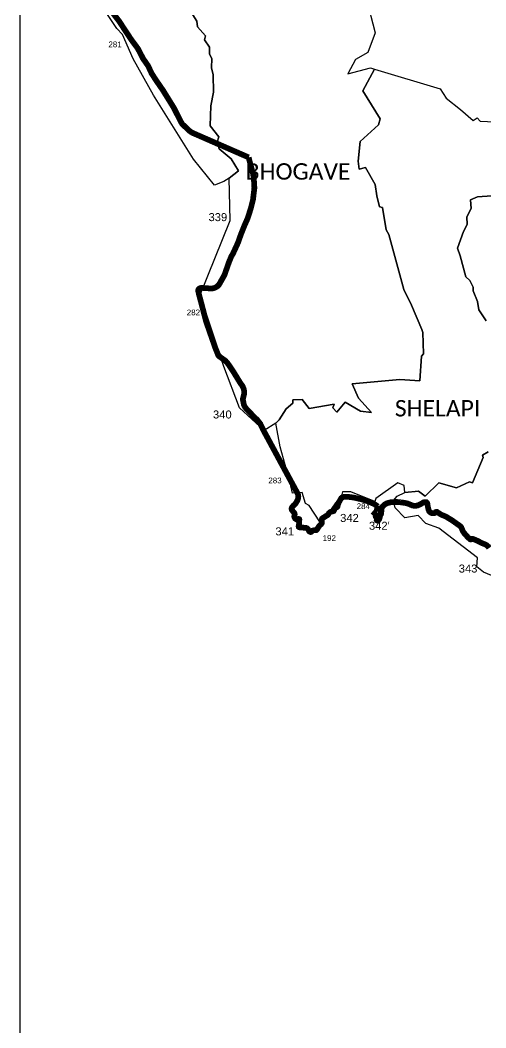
# Model space of a CAD drawing. Header units: metres. Extents: x 0 to 561379, y 0 to 4092696.
# Drawn here: x 338160 to 342232, y 1758217 to 1767031 of the extents above; entities that cross this region are included whole.
import ezdxf

# ---------------------------------------------------------------- set-up
doc = ezdxf.new("R2010")
doc.units = ezdxf.units.M
for name, color, linetype in [('ARTIFICIALLY PROTECTED', 10, 'Continuous'), ('COASTLINE', 5, 'Continuous'), ('NATURALLY PROTECTED', 3, 'Continuous'), ('UNPROTECTED', 130, 'Continuous'), ('UNPROTECTED DUE TO CREEK', 150, 'Continuous'), ('VILLAGE BOUNDRY', 32, 'Continuous'), ('VILLAGE NAME', 1, 'Continuous')]:
    doc.layers.add(name, color=color, linetype=linetype)
doc.styles.get("Standard").update_dxf_attribs({"font": 'arial.ttf'})
picture_1 = doc.add_image_def('image3.ecw', size_in_pixel=(712691, 1066842))

msp = doc.modelspace()

# ---------------------------------------------------------------- linework, layer by layer
at = {"layer": 'ARTIFICIALLY PROTECTED', "const_width": 50, "flags": 128}
for points in [[(338619.8933107484, 1767574.324273769), (338684.7243350368, 1767473.722120512), (338767.2012556954, 1767354.846834884), (338866.2670451769, 1767230.30413904), (339025.3983033972, 1767022.499967221), (339127.7930599322, 1766866.566370939), (339189.0835719641, 1766783.367495224), (339235.1843762947, 1766694.672838339), (339279.3025174952, 1766631.161222763), (339309.3772266982, 1766566.209279536), (339348.9309933956, 1766504.826594473), (339407.7372171252, 1766419.744494266), (339446.707481814, 1766356.851056259), (339504.1254650471, 1766264.185163487), (339562.5455856877, 1766148.05310531), (339577.5715397172, 1766122.898234118), (339608.2007312907, 1766093.760943044), (339637.7982633872, 1766065.605060911), (339652.8236069106, 1766053.77972191), (339669.1295342622, 1766044.407941301), (339674.0898195418, 1766042.575579521), (339682.9771555699, 1766038.694012285)], [(339832.3385698401, 1764684.973649962), (339820.8980957365, 1764684.69481797), (339799.3955803379, 1764686.089238764), (339777.8930649394, 1764687.483659558), (339748.0692692121, 1764689.417708675), (339740.0214008346, 1764688.989195814), (339735.4839731384, 1764688.064276971), (339731.4315879642, 1764686.611429267), (339725.6079684519, 1764682.945140699), (339722.1722505867, 1764679.68679716), (339719.6610154774, 1764676.031985307), (339718.1613220383, 1764672.976570944), (339717.5881841863, 1764669.806389438), (339717.0150463343, 1764666.636207931), (339717.852470176, 1764657.903993313), (339724.0481629052, 1764631.6932644), (339735.3316200384, 1764589.375488557), (339765.9359376365, 1764472.801805827), (339787.3427347485, 1764391.262030702), (339803.3598701823, 1764345.598598928), (339864.9395421792, 1764169.352261574), (339892.5921480187, 1764100.051686943), (339895.0712890273, 1764097.573572518)], [(340484.7032427373, 1763079.007686687), (340521.200834047, 1763011.458428357), (340561.2499035372, 1762937.336141274), (340581.2004964182, 1762900.411848355)], [(341282.8504591386, 1762778.638446092), (341283.7821968041, 1762775.939331543), (341283.3168461793, 1762772.728981537), (341281.88141051, 1762756.740353432), (341280.2459466212, 1762751.859619818), (341277.521209889, 1762742.622429768), (341274.8624109303, 1762733.608776817), (341272.5982355726, 1762728.410084045), (341269.3409652546, 1762726.75950085), (341264.178091498, 1762722.029056247), (341260.9436481757, 1762718.345844559), (341265.2686521573, 1762714.962831943), (341267.7902411948, 1762717.594192268), (341272.7693502739, 1762722.790054833), (341274.3829433144, 1762723.157400552), (341275.6484068175, 1762722.922649577), (341277.2890527846, 1762722.079632741)]]:
    msp.add_lwpolyline(points, dxfattribs=at)
at = {"layer": 'COASTLINE', "flags": 128}
msp.add_lwpolyline([(338866.2670451769, 1767230.30413904), (339025.3983033972, 1767022.499967221), (339127.7930599322, 1766866.566370939), (339189.0835719641, 1766783.367495224), (339235.1843762947, 1766694.672838339), (339279.3025174952, 1766631.161222763), (339309.3772266982, 1766566.209279536), (339348.9309933956, 1766504.826594473), (339407.7372171252, 1766419.744494266), (339446.707481814, 1766356.851056259), (339504.1254650471, 1766264.185163487), (339562.5455856877, 1766148.05310531), (339577.5715397172, 1766122.898234118), (339608.2007312907, 1766093.760943044), (339637.7982633872, 1766065.605060911), (339652.8236069106, 1766053.77972191), (339669.1295342622, 1766044.407941301), (339674.0898195418, 1766042.575579521), (340158.2451698747, 1765831.119465027), (340178.4718576136, 1765751.258748182), (340197.6351829001, 1765684.355241846), (340206.1679929101, 1765612.095239918), (340208.2988634772, 1765562.374983316), (340203.3333961195, 1765520.893964284), (340196.0792115563, 1765460.293230003), (340177.0623323356, 1765384.891769156), (340149.015888551, 1765296.857023346), (340125.250877798, 1765244.030228836), (340089.9215412719, 1765156.141028631), (340064.8838121064, 1765084.94314445), (340021.9399298324, 1764990.858605168), (340005.8008653996, 1764963.204418591), (339986.0695843393, 1764914.876496108), (339946.0079739754, 1764801.079656582), (339921.3205532981, 1764757.400325082), (339898.4729125577, 1764716.97610714), (339880.4163370146, 1764699.739225484), (339862.2552256572, 1764690.379443258), (339843.7790439438, 1764685.252481954), (339820.8980957365, 1764684.69481797), (339777.8930649394, 1764687.483659558), (339748.0692692121, 1764689.417708675), (339740.0214008346, 1764688.989195814), (339735.4839731384, 1764688.064276971), (339731.4315879642, 1764686.611429267), (339725.6079684519, 1764682.945140699), (339722.1722505867, 1764679.68679716), (339719.6610154774, 1764676.031985307), (339718.1613220383, 1764672.976570944), (339717.0150463343, 1764666.636207931), (339717.852470176, 1764657.903993313), (339724.0481629052, 1764631.6932644), (339735.3316200384, 1764589.375488557), (339765.9359376365, 1764472.801805827), (339787.3427347485, 1764391.262030702), (339803.3598701823, 1764345.598598928), (339864.9395421792, 1764169.352261574), (339892.5921480187, 1764100.051686943), (339904.8011243233, 1764087.847766232), (339955.9627462511, 1764051.237569107), (339973.4035487347, 1764032.060501087), (339997.8215013444, 1763996.031443042), (340023.5756172228, 1763958.030855905), (340063.0379558417, 1763893.601245749), (340086.796278544, 1763854.811363465), (340103.1544962346, 1763832.778311345), (340112.4521809909, 1763813.097832901), (340116.4631095393, 1763799.795277625), (340119.7526927983, 1763780.239478032), (340117.5648193706, 1763758.008038987), (340112.6418450542, 1763736.322787212), (340110.0736070843, 1763727.210797682), (340108.0414151823, 1763720.000674808), (340108.0163220278, 1763711.756358465), (340111.5548259169, 1763693.126417626), (340115.4546771161, 1763672.293154484), (340117.3647911508, 1763665.393562481), (340120.2429173986, 1763658.381290009), (340124.4258909441, 1763651.188520121), (340129.0153187338, 1763643.296837888), (340136.6210460783, 1763634.086217189), (340149.7652170627, 1763620.534737746), (340154.8588820677, 1763615.283231456), (340165.6194889888, 1763604.189177395), (340180.5654172177, 1763588.08641458), (340196.3386269274, 1763568.868656392), (340231.8555546854, 1763536.68742767), (340259.8698695851, 1763501.091354758), (340284.0857211437, 1763450.307937071), (340333.9932801404, 1763357.939688255), (340390.1237131258, 1763254.054226725), (340441.6106152079, 1763158.762950656), (340521.200834047, 1763011.458428357), (340561.2499035372, 1762937.336141274), (340583.8620064538, 1762895.485960852), (340588.0394831818, 1762886.388622158), (340591.7881985718, 1762875.149267122), (340592.6080033476, 1762863.324077985), (340591.6710836039, 1762851.030951904), (340587.1035998538, 1762836.475348088), (340578.553170778, 1762819.616054699), (340566.2415893243, 1762800.365953043), (340551.8343754352, 1762787.603846679), (340540.0036908411, 1762774.373803371), (340534.4992873475, 1762764.890385632), (340533.795561124, 1762756.460738937), (340536.5006059592, 1762746.327843499), (340546.4564146504, 1762733.332029497), (340557.115949565, 1762722.20952828), (340559.9267087958, 1762715.770048189), (340561.0978584752, 1762708.042567746), (340559.4582489239, 1762700.783545916), (340556.9865617615, 1762689.840677807), (340559.2219461568, 1762681.87357234), (340564.3750047467, 1762672.623862238), (340571.988514079, 1762666.535986941), (340577.0254941163, 1762664.662674157), (340582.9993938975, 1762664.545820338), (340588.3877188388, 1762666.418611453), (340593.5540811819, 1762668.214256222), (340598.4606424979, 1762667.940841112), (340601.2724381445, 1762665.833299021), (340602.09224292, 1762662.086673453), (340600.6868633048, 1762655.764568849), (340598.2857575376, 1762644.963187031), (340599.0565814941, 1762631.236743596), (340598.1196617507, 1762617.8893248), (340595.1917875518, 1762603.792267889), (340596.5971671673, 1762598.406558844), (340602.5710669483, 1762595.011538069), (340618.8521203244, 1762593.723537717), (340634.4694250859, 1762592.488046772), (340648.1991608178, 1762591.401882133), (340658.421471117, 1762590.59319126), (340669.6157586444, 1762586.21724486), (340679.2212588475, 1762576.73382712), (340684.7256623411, 1762566.66457528), (340688.5631622353, 1762559.644604284), (340693.6284727365, 1762556.010532676), (340700.4221772933, 1762554.137219892), (340706.6303070101, 1762556.244761982), (340713.1897816311, 1762564.089096245), (340717.3406262914, 1762566.300450433), (340727.4145863663, 1762569.110158775), (340739.7137308323, 1762569.578617388), (340747.4910519545, 1762569.874845559), (340751.5433790108, 1762571.686159479), (340757.9857386636, 1762578.945181309), (340767.4741238988, 1762595.453391572), (340775.4337960567, 1762607.449688087), (340783.3053728849, 1762614.567859332), (340790.9513128711, 1762621.481989923), (340795.6729207835, 1762626.790038452), (340798.1406264356, 1762632.429278551), (340798.6111591386, 1762643.002984154), (340796.6119133583, 1762656.588283939), (340797.0824460615, 1762663.284946765), (340800.6083320877, 1762671.979079558), (340808.3659031947, 1762677.618319658), (340827.4069314349, 1762689.366823476), (340850.3472615206, 1762703.521235318), (340856.0078575902, 1762710.932613088), (340861.5319529811, 1762720.566271452), (340870.8172007496, 1762728.202981518), (340880.1024485183, 1762732.314775271), (340887.6257896893, 1762733.72484613), (340895.7079561808, 1762735.239655466), (340901.73037021, 1762737.719264394), (340904.5504571816, 1762741.948955303), (340906.1496465227, 1762750.07342573), (340910.3015275988, 1762757.995488648), (340917.0952321556, 1762765.163218432), (340929.1725836733, 1762771.010604396), (340935.0221135769, 1762776.85799036), (340938.6081117105, 1762792.702637866), (340946.3449545046, 1762813.074327516), (340954.3377919632, 1762826.751441015), (340962.0860523381, 1762840.010041245), (340968.2944118188, 1762850.633607369), (340978.115239704, 1762857.874725342), (340993.7785893552, 1762862.401767486), (341020.5751158716, 1762862.590611604), (341075.5890947538, 1762856.005585908), (341160.508847089, 1762836.388751061), (341218.9336698609, 1762815.414533907), (341253.2784115236, 1762799.75873052), (341272.0582630215, 1762789.187111591), (341278.8478219155, 1762784.035631852), (341282.8504591386, 1762778.638446092), (341283.7821968041, 1762775.939331543), (341283.3168461793, 1762772.728981537), (341281.88141051, 1762756.740353432), (341280.2459466212, 1762751.859619818), (341277.521209889, 1762742.622429768), (341274.8624109303, 1762733.608776817), (341272.5982355726, 1762728.410084045), (341269.3409652546, 1762726.75950085), (341264.178091498, 1762722.029056247), (341260.9436481757, 1762718.345844559), (341265.2686521573, 1762714.962831943), (341267.7902411948, 1762717.594192268), (341272.7693502739, 1762722.790054833), (341274.3829433144, 1762723.157400552), (341275.6484068175, 1762722.922649577), (341277.2890527846, 1762722.079632741), (341278.0860564159, 1762720.440027594), (341278.2270089439, 1762716.69183702), (341277.1491366724, 1762713.459055253), (341271.4291587246, 1762704.343414041), (341269.2267754776, 1762698.955096652), (341268.7572791902, 1762693.473922209), (341269.8351514616, 1762688.086126488), (341275.977986993, 1762679.209409602), (341278.8802438219, 1762675.015497513), (341279.5401475666, 1762672.181487066), (341278.6985780624, 1762665.033059029), (341277.9199786539, 1762658.419509212), (341279.1670379342, 1762655.475564315), (341282.4949685721, 1762653.648158388), (341285.9172130338, 1762653.22664997), (341289.1041911439, 1762653.789008973), (341292.9948954775, 1762657.021269071), (341298.2909794263, 1762663.486832604), (341300.0135022292, 1762666.321059381), (341302.4791350501, 1762673.642159802), (341304.1819659557, 1762679.011175446), (341303.944626773, 1762685.685928181), (341304.2172040876, 1762690.181670195), (341304.906420492, 1762692.732630795), (341307.0010165118, 1762697.351486655), (341311.5374077923, 1762704.162916625), (341314.6307110298, 1762708.807537663), (341316.2593174735, 1762712.600388352), (341316.067580579, 1762715.965674002), (341314.8757025867, 1762721.304432853), (341314.828027467, 1762725.117832032), (341315.9722303396, 1762728.025614114), (341317.8802715432, 1762730.980868061), (341318.8814490567, 1762734.889732637), (341319.787276331, 1762746.836470612), (341319.7396012113, 1762756.2270313), (341320.6962128521, 1762762.399938616), (341322.3171669219, 1762766.356275056), (341324.8449846813, 1762769.835806181), (341332.4340377794, 1762780.806183656), (341345.9297943832, 1762793.764251822), (341366.4359926516, 1762805.178094247), (341393.6638128841, 1762813.208068094), (341414.4325745077, 1762815.799681728), (341438.5358907813, 1762816.84706962), (341458.2543989727, 1762816.578508622), (341481.3599744858, 1762814.510588936), (341507.5637976201, 1762811.140148408), (341523.4636789979, 1762809.153464557), (341548.6102318062, 1762803.675420128), (341570.448545874, 1762794.413711643), (341591.8304349081, 1762785.345574676), (341615.5699374193, 1762782.732503104), (341636.0215273534, 1762786.626239284), (341662.3153922813, 1762797.982969807), (341685.0388053106, 1762812.583958812), (341698.3474186151, 1762815.828738962), (341711.6570683356, 1762814.855304917), (341718.548195963, 1762808.715784405), (341722.2637460522, 1762799.366957225), (341724.0577815347, 1762780.540972331), (341728.7983466975, 1762760.306481584), (341731.5763727379, 1762748.448835866), (341736.10714983, 1762737.318101061), (341741.8727300665, 1762729.890058528), (341753.660921619, 1762721.437458406), (341764.1670670183, 1762718.235976769), (341780.6947873181, 1762718.619925031), (341788.2544030367, 1762722.334207132), (341793.6354730685, 1762728.60936154), (341798.248559107, 1762730.530146188), (341804.9106388767, 1762730.274006791), (341810.2917089085, 1762725.920158699), (341843.28217, 1762705.589680887), (341882.9485913254, 1762689.328219983), (341938.5771646855, 1762655.231944969), (342011.62136, 1762603.300855847), (342017.5634374499, 1762594.662541619), (342023.1942836521, 1762581.320339512), (342032.4631018999, 1762559.358019477), (342043.8427925589, 1762543.378321852), (342063.9026173788, 1762520.764499552), (342078.6677156244, 1762504.119523289), (342085.8704834021, 1762499.173148167), (342089.5455863505, 1762496.649335328), (342091.6837387583, 1762494.184950773), (342094.823675755, 1762490.565932685), (342097.4462097475, 1762489.350645685), (342101.7680629896, 1762489.247876924), (342104.8037244153, 1762490.636559361), (342106.2443421627, 1762492.84791355), (342108.4560531503, 1762494.081660344), (342112.5726960946, 1762494.184950773), (342120.1354210602, 1762493.670585302), (342135.555213035, 1762487.277533737), (342159.7515260035, 1762477.245733261), (342194.8029498294, 1762458.366646937), (342212.9796074214, 1762451.125883517), (342230.9744073048, 1762443.957564033), (342242.3505904013, 1762437.170720529)], dxfattribs=at)
at = {"layer": 'NATURALLY PROTECTED', "const_width": 50, "flags": 128}
for points in [[(340158.2451698747, 1765831.119465027), (340178.4718576136, 1765751.258748182), (340197.6351829001, 1765684.355241846), (340206.1679929101, 1765612.095239918), (340208.2988634772, 1765562.374983316), (340203.3333961195, 1765520.893964284), (340196.0792115563, 1765460.293230003), (340177.0623323356, 1765384.891769156), (340149.015888551, 1765296.857023346), (340125.250877798, 1765244.030228836), (340089.9215412719, 1765156.141028631), (340064.8838121064, 1765084.94314445), (340021.9399298324, 1764990.858605168), (340005.8008653996, 1764963.204418591), (339986.0695843393, 1764914.876496108), (339946.0079739754, 1764801.079656582), (339921.3205532981, 1764757.400325082), (339898.4729125577, 1764716.97610714), (339880.4163370146, 1764699.739225484), (339862.2552256572, 1764690.379443258), (339843.7790439438, 1764685.252481954), (339832.3385698401, 1764684.973649962)], [(339895.0712890273, 1764097.573572518), (339904.8011243233, 1764087.847766232), (339955.9627462511, 1764051.237569107), (339973.4035487347, 1764032.060501087), (339997.8215013444, 1763996.031443042), (340023.5756172228, 1763958.030855905), (340063.0379558417, 1763893.601245749), (340086.796278544, 1763854.811363465), (340103.1544962346, 1763832.778311345), (340112.4521809909, 1763813.097832901), (340116.4631095393, 1763799.795277625), (340119.7526927983, 1763780.239478032), (340117.5648193706, 1763758.008038987), (340112.6418450542, 1763736.322787212), (340110.0736070843, 1763727.210797682), (340108.0414151823, 1763720.000674808), (340108.0163220278, 1763711.756358465), (340111.5548259169, 1763693.126417626), (340115.4546771161, 1763672.293154484), (340117.3647911508, 1763665.393562481), (340120.2429173986, 1763658.381290009), (340124.4258909441, 1763651.188520121), (340129.0153187338, 1763643.296837888), (340136.6210460783, 1763634.086217189), (340149.7652170627, 1763620.534737746), (340154.8588820677, 1763615.283231456), (340165.6194889888, 1763604.189177395), (340180.5654172177, 1763588.08641458), (340196.3386269274, 1763568.868656392), (340231.8555546854, 1763536.68742767), (340259.8698695851, 1763501.091354758), (340284.0857211437, 1763450.307937071), (340333.9932801404, 1763357.939688255), (340390.1237131258, 1763254.054226725), (340441.6106152079, 1763158.762950656), (340484.7032427373, 1763079.007686687)], [(340581.2004964182, 1762900.411848355), (340583.8620064538, 1762895.485960852), (340588.0394831818, 1762886.388622158), (340591.7881985718, 1762875.149267122), (340592.6080033476, 1762863.324077985), (340591.6710836039, 1762851.030951904), (340587.1035998538, 1762836.475348088), (340578.553170778, 1762819.616054699), (340566.2415893243, 1762800.365953043), (340551.8343754352, 1762787.603846679), (340540.0036908411, 1762774.373803371), (340534.4992873475, 1762764.890385632), (340533.795561124, 1762756.460738937), (340536.5006059592, 1762746.327843499), (340546.4564146504, 1762733.332029497), (340557.115949565, 1762722.20952828), (340559.9267087958, 1762715.770048189), (340561.0978584752, 1762708.042567746), (340559.4582489239, 1762700.783545916), (340556.9865617615, 1762689.840677807), (340559.2219461568, 1762681.87357234), (340564.3750047467, 1762672.623862238), (340571.988514079, 1762666.535986941), (340577.0254941163, 1762664.662674157), (340582.9993938975, 1762664.545820338), (340588.3877188388, 1762666.418611453), (340593.5540811819, 1762668.214256222), (340598.4606424979, 1762667.940841112), (340601.2724381445, 1762665.833299021), (340602.09224292, 1762662.086673453), (340600.6868633048, 1762655.764568849), (340598.2857575376, 1762644.963187031), (340599.0565814941, 1762631.236743596), (340598.5155791608, 1762623.529589634)], [(340944.4811319882, 1762808.166742488), (340946.3449545046, 1762813.074327516), (340954.3377919632, 1762826.751441015), (340962.0860523381, 1762840.010041245), (340968.2944118188, 1762850.633607369), (340978.115239704, 1762857.874725342), (340993.7785893552, 1762862.401767486), (341020.5751158716, 1762862.590611604), (341075.5890947538, 1762856.005585908), (341160.508847089, 1762836.388751061), (341218.9336698609, 1762815.414533907), (341253.2784115236, 1762799.75873052), (341272.0582630215, 1762789.187111591), (341278.8478219155, 1762784.035631852), (341282.8504591386, 1762778.638446092)], [(341277.2890527846, 1762722.079632741), (341278.0860564159, 1762720.440027594), (341278.2270089439, 1762716.69183702), (341277.1491366724, 1762713.459055253), (341271.4291587246, 1762704.343414041), (341269.2267754776, 1762698.955096652), (341268.7572791902, 1762693.473922209), (341269.8351514616, 1762688.086126488), (341275.977986993, 1762679.209409602), (341278.8802438219, 1762675.015497513), (341279.5401475666, 1762672.181487066), (341278.6985780624, 1762665.033059029), (341277.9199786539, 1762658.419509212), (341279.1670379342, 1762655.475564315), (341282.4949685721, 1762653.648158388), (341285.9172130338, 1762653.22664997), (341289.1041911439, 1762653.789008973), (341292.9948954775, 1762657.021269071), (341298.2909794263, 1762663.486832604), (341300.0135022292, 1762666.321059381), (341302.4791350501, 1762673.642159802), (341304.1819659557, 1762679.011175446), (341303.944626773, 1762685.685928181), (341304.2172040876, 1762690.181670195), (341304.906420492, 1762692.732630795), (341307.0010165118, 1762697.351486655), (341311.5374077923, 1762704.162916625), (341314.6307110298, 1762708.807537663), (341316.2593174735, 1762712.600388352), (341316.067580579, 1762715.965674002), (341314.8757025867, 1762721.304432853), (341314.828027467, 1762725.117832032), (341315.9722303396, 1762728.025614114), (341317.8802715432, 1762730.980868061), (341318.8814490567, 1762734.889732637), (341319.787276331, 1762746.836470612), (341319.7396012113, 1762756.2270313), (341320.6962128521, 1762762.399938616), (341322.3171669219, 1762766.356275056), (341324.8449846813, 1762769.835806181), (341332.4340377794, 1762780.806183656), (341333.2900801277, 1762781.628120167)], [(341481.3599744858, 1762814.510588936), (341507.5637976201, 1762811.140148408), (341523.4636789979, 1762809.153464557), (341548.6102318062, 1762803.675420128), (341570.448545874, 1762794.413711643), (341591.8304349081, 1762785.345574676), (341615.5699374193, 1762782.732503104), (341636.0215273534, 1762786.626239284), (341662.3153922813, 1762797.982969807), (341685.0388053106, 1762812.583958812), (341698.3474186151, 1762815.828738962), (341711.6570683356, 1762814.855304917), (341718.548195963, 1762808.715784405), (341722.2637460522, 1762799.366957225), (341724.0577815347, 1762780.540972331), (341728.7983466975, 1762760.306481584), (341731.5763727379, 1762748.448835866), (341736.10714983, 1762737.318101061), (341741.8727300665, 1762729.890058528), (341753.660921619, 1762721.437458406), (341764.1670670183, 1762718.235976769), (341780.6947873181, 1762718.619925031), (341788.2544030367, 1762722.334207132), (341793.6354730685, 1762728.60936154), (341798.248559107, 1762730.530146188), (341804.9106388767, 1762730.274006791), (341810.2917089085, 1762725.920158699), (341843.28217, 1762705.589680887), (341882.9485913254, 1762689.328219983), (341938.5771646855, 1762655.231944969), (342011.62136, 1762603.300855847), (342017.5634374499, 1762594.662541619), (342023.1942836521, 1762581.320339512), (342032.4631018999, 1762559.358019477), (342043.8427925589, 1762543.378321852), (342063.9026173788, 1762520.764499552), (342078.6677156244, 1762504.119523289), (342085.8704834021, 1762499.173148167), (342089.5455863505, 1762496.649335328), (342091.6837387583, 1762494.184950773), (342094.823675755, 1762490.565932685), (342097.4462097475, 1762489.350645685), (342101.7680629896, 1762489.247876924), (342104.8037244153, 1762490.636559361), (342106.2443421627, 1762492.84791355), (342108.4560531503, 1762494.081660344), (342112.5726960946, 1762494.184950773), (342120.1354210602, 1762493.670585302), (342135.555213035, 1762487.277533737), (342159.7515260035, 1762477.245733261), (342194.8029498294, 1762458.366646937), (342212.9796074214, 1762451.125883517), (342230.9744073048, 1762443.957564033), (342242.3505904013, 1762437.170720529), (342254.4973817672, 1762425.531245497), (342261.7419271299, 1762414.867291185)]]:
    msp.add_lwpolyline(points, dxfattribs=at)
at = {"layer": 'UNPROTECTED', "const_width": 50, "flags": 128}
msp.add_lwpolyline([(340598.5155791608, 1762623.529589634), (340598.1196617507, 1762617.8893248), (340595.1917875518, 1762603.792267889), (340596.5971671673, 1762598.406558844), (340602.5710669483, 1762595.011538069), (340618.8521203244, 1762593.723537717), (340634.4694250859, 1762592.488046772), (340648.1991608178, 1762591.401882133), (340658.421471117, 1762590.59319126), (340669.6157586444, 1762586.21724486), (340679.2212588475, 1762576.73382712), (340684.7256623411, 1762566.66457528), (340688.5631622353, 1762559.644604284), (340693.6284727365, 1762556.010532676), (340700.4221772933, 1762554.137219892), (340706.6303070101, 1762556.244761982), (340713.1897816311, 1762564.089096245), (340717.3406262914, 1762566.300450433), (340727.4145863663, 1762569.110158775), (340739.7137308323, 1762569.578617388), (340747.4910519545, 1762569.874845559), (340751.5433790108, 1762571.686159479), (340757.9857386636, 1762578.945181309), (340767.4741238988, 1762595.453391572), (340775.4337960567, 1762607.449688087), (340783.3053728849, 1762614.567859332), (340790.9513128711, 1762621.481989923), (340795.6729207835, 1762626.790038452), (340798.1406264356, 1762632.429278551), (340798.6111591386, 1762643.002984154), (340796.6119133583, 1762656.588283939), (340797.0824460615, 1762663.284946765), (340800.6083320877, 1762671.979079558), (340808.3659031947, 1762677.618319658), (340827.4069314349, 1762689.366823476), (340850.3472615206, 1762703.521235318), (340856.0078575902, 1762710.932613088), (340861.5319529811, 1762720.566271452), (340870.8172007496, 1762728.202981518), (340880.1024485183, 1762732.314775271), (340887.6257896893, 1762733.72484613), (340895.7079561808, 1762735.239655466), (340901.73037021, 1762737.719264394), (340904.5504571816, 1762741.948955303), (340906.1496465227, 1762750.07342573), (340910.3015275988, 1762757.995488648), (340917.0952321556, 1762765.163218432), (340929.1725836733, 1762771.010604396), (340935.0221135769, 1762776.85799036), (340938.6081117105, 1762792.702637866), (340944.4811319882, 1762808.166742488)], dxfattribs=at)
at = {"layer": 'UNPROTECTED DUE TO CREEK', "const_width": 50, "flags": 128}
for points in [[(339682.9771555699, 1766038.694012285), (340158.2451698747, 1765831.119465027)], [(341333.2900801277, 1762781.628120167), (341345.9297943832, 1762793.764251822), (341366.4359926516, 1762805.178094247), (341393.6638128841, 1762813.208068094), (341414.4325745077, 1762815.799681728), (341438.5358907813, 1762816.84706962), (341458.2543989727, 1762816.578508622), (341481.3599744858, 1762814.510588936)]]:
    msp.add_lwpolyline(points, dxfattribs=at)
at = {"layer": 'VILLAGE BOUNDRY'}
for points in [[(339559.2942283722, 1767254.747515299, 0), (339703.7473252487, 1767022.416980554, 0), (339709.7389077237, 1766972.447352686, 0), (339781.5209573776, 1766893.351734858, 0), (339772.8444555807, 1766859.147940984, 0), (339816.9083389115, 1766795.297730123, 0), (339814.845913533, 1766733.744602317, 0), (339836.1264122893, 1766696.376492828, 0), (339834.340850451, 1766615.586612748, 0), (339848.4124473502, 1766552.464191951, 0), (339851.9170044468, 1766400.583373396, 0), (339826.3921864555, 1766280.73700934, 0), (339822.1562247954, 1766105.969696335, 0), (339896.1197832488, 1766010.470456943, 0), (339882.5761731185, 1765964.593729316, 0), (339900.6532971741, 1765906.388795299, 0), (340004.7189635463, 1765817.097146022, 0), (340068.5870046691, 1765713.80213245, 0), (339988.7995976035, 1765648.134685177, 0), (339941.8378908806, 1765618.938979496, 0), (339859.990254015, 1765586.793038417, 0), (339675.1033708074, 1765815.171107665, 0), (339325.5965419457, 1766375.725292016, 0), (339149.0287975561, 1766692.589129384, 0), (339054.6997737026, 1766905.737936736, 0), (339004.7763395929, 1766957.216699671, 0), (338870.4080145569, 1767158.925251699, 0)], [(341186.9931209124, 1767227.778327782, 0), (341263.4244810851, 1766921.72877124, 0), (341199.9639078634, 1766747.301678008, 0), (341092.4314602635, 1766688.010037199, 0), (341024.2376989103, 1766562.816718268, 0), (341223.4273501305, 1766614.820915365, 0), (341258.7787573225, 1766604.033062216, 0), (341157.5159982, 1766413.693659361, 0), (341308.6769260783, 1766167.634421207, 0), (341294.8249559239, 1766115.757801134, 0), (341133.5956016775, 1765970.226634976, 0), (341115.090412314, 1765797.737995686, 0), (341123.9879003936, 1765727.999681294, 0), (341178.677040205, 1765742.039165621, 0), (341265.9178744972, 1765592.841857842, 0), (341278.0639390425, 1765495.030090018, 0), (341301.1110583978, 1765399.963341381, 0), (341329.7436002567, 1765392.286681172, 0), (341362.100595581, 1765196.06620227, 0), (341384.4749896032, 1765155.775011976, 0), (341516.7039555678, 1764674.573963694, 0), (341582.6816601717, 1764538.758968406, 0), (341673.2026806533, 1764324.948156236, 0), (341680.1827822949, 1764298.353097708, 0), (341687.737405223, 1764113.664312702, 0), (341669.5572746694, 1764091.473918633, 0), (341656.454769111, 1763877.071697588, 0), (341479.369695552, 1763887.903792862, 0), (341064.0218185327, 1763850.042827399, 0), (341118.1223037851, 1763726.277174531, 0), (341232.7268909548, 1763599.125900089, 0), (341137.01920023, 1763611.301706538, 0), (341001.9024335816, 1763690.125897193, 0), (340930.6131039518, 1763601.941965544, 0), (340895.0170482573, 1763640.336028977, 0), (340904.776555128, 1763672.614588484, 0), (340687.0649908393, 1763635.143873974, 0), (340625.1675601046, 1763713.035251047, 0), (340543.6088962948, 1763711.126273847, 0), (340543.1243544691, 1763681.76205187, 0), (340485.5146473569, 1763632.83373101, 0), (340424.6827841124, 1763536.770436192, 0), (340395.9278440789, 1763505.029526808, 0), (340294.944820994, 1763441.312785539, 0), (340077.7889420316, 1763639.591953718, 0), (339941.960006763, 1764000.502835742, 0), (339733.1903982923, 1764628.393517224, 0), (339997.4588126994, 1765280.490777943, 0), (339988.7995976035, 1765648.134685177, 0), (340068.5870046691, 1765713.80213245, 0), (340004.7189635463, 1765817.097146022, 0), (339900.6532971741, 1765906.388795299, 0), (339882.5761731185, 1765964.593729316, 0), (339896.1197832488, 1766010.470456943, 0), (339822.1562247954, 1766105.969696335, 0), (339826.3921864555, 1766280.73700934, 0), (339851.9170044468, 1766400.583373396, 0), (339848.4124473502, 1766552.464191951, 0), (339834.340850451, 1766615.586612748, 0), (339836.1264122893, 1766696.376492828, 0), (339814.845913533, 1766733.744602317, 0), (339816.9083389115, 1766795.297730123, 0), (339772.8444555807, 1766859.147940984, 0), (339781.5209573776, 1766893.351734858, 0), (339709.7389077237, 1766972.447352686, 0), (339703.7473252487, 1767022.416980554, 0), (339559.2942283722, 1767254.747515299, 0)], [(342251.4365198023, 1763254.614506301, 0), (342204.2106765059, 1763226.791161097, 0), (342210.38902276, 1763204.872397384, 0), (342117.0904090703, 1762984.081673454, 0), (342090.9295873793, 1762994.221734216, 0), (341975.0277289834, 1762940.834633388, 0), (341820.1985855995, 1762983.771444446, 0), (341701.4410573611, 1762867.137745721, 0), (341642.2968314035, 1762911.078409584, 0), (341523.5994924553, 1762901.135215207, 0), (341517.2572732098, 1762960.156212033, 0), (341462.5028040711, 1762985.718651564, 0), (341271.730521186, 1762846.044058448, 0), (341262.249019166, 1762822.451503074, 0), (341050.8113428926, 1762905.920710629, 0), (340980.0326186089, 1762906.443238965, 0), (340968.8175531275, 1762870.275776502, 0), (340917.4551201086, 1762810.111384532, 0), (340803.5714987934, 1762642.996646235, 0), (340781.1353615119, 1762643.995692558, 0), (340688.6494182234, 1762787.383119076, 0), (340656.0016137228, 1762802.260481461, 0), (340624.813894734, 1762899.045793756, 0), (340542.5972357465, 1762894.568147989, 0), (340521.3654117981, 1762983.594053134, 0), (340434.4454025657, 1763299.947956786, 0), (340395.9278440789, 1763505.029526808, 0), (340424.6827841124, 1763536.770436192, 0), (340485.5146473569, 1763632.83373101, 0), (340543.1243544691, 1763681.76205187, 0), (340543.6088962948, 1763711.126273847, 0), (340625.1675601046, 1763713.035251047, 0), (340687.0649908393, 1763635.143873974, 0), (340904.776555128, 1763672.614588484, 0), (340895.0170482573, 1763640.336028977, 0), (340930.6131039518, 1763601.941965544, 0), (341001.9024335816, 1763690.125897193, 0), (341137.01920023, 1763611.301706538, 0), (341232.7268909548, 1763599.125900089, 0), (341118.1223037851, 1763726.277174531, 0), (341064.0218185327, 1763850.042827399, 0), (341479.369695552, 1763887.903792862, 0), (341656.454769111, 1763877.071697588, 0), (341669.5572746694, 1764091.473918633, 0), (341687.737405223, 1764113.664312702, 0), (341680.1827822949, 1764298.353097708, 0), (341673.2026806533, 1764324.948156236, 0), (341582.6816601717, 1764538.758968406, 0), (341516.7039555678, 1764674.573963694, 0), (341384.4749896032, 1765155.775011976, 0), (341362.100595581, 1765196.06620227, 0), (341329.7436002567, 1765392.286681172, 0), (341301.1110583978, 1765399.963341381, 0), (341278.0639390425, 1765495.030090018, 0), (341265.9178744972, 1765592.841857842, 0), (341178.677040205, 1765742.039165621, 0), (341123.9879003936, 1765727.999681294, 0), (341115.090412314, 1765797.737995686, 0), (341133.5956016775, 1765970.226634976, 0), (341294.8249559239, 1766115.757801134, 0), (341308.6769260783, 1766167.634421207, 0), (341157.5159982, 1766413.693659361, 0), (341258.7787573225, 1766604.033062216, 0), (341832.9129615992, 1766429.833904254, 0), (341885.2300498066, 1766348.335325708, 0), (342010.4465539269, 1766249.907644502, 0), (342120.4568488745, 1766153.87202508, 0), (342155.7405903169, 1766177.189817512, 0), (342183.7413762407, 1766147.705034859, 0), (342372.0569122754, 1766138.30700801, 0)], [(342285.5169586141, 1765495.067067707, 0), (342160.564457441, 1765485.68046292, 0), (342098.374667854, 1765460.876239926, 0), (342104.3487094285, 1765384.359405342, 0), (342065.2361969345, 1765312.212998881, 0), (342069.4266339954, 1765244.421669837, 0), (342037.0816920131, 1765181.595610793, 0), (341985.0936339917, 1765037.220279013, 0), (342008.7210673366, 1764968.521179391, 0), (342057.5379103809, 1764786.227501924, 0), (342092.4499846274, 1764753.134757616, 0), (342121.7545731043, 1764696.305008393, 0), (342121.0017413415, 1764662.939919298, 0), (342160.3344089049, 1764569.429762576, 0), (342172.3857225289, 1764496.916540758, 0), (342234.8563350955, 1764401.102988992, 0)], [(342234.8563350955, 1764401.102988992, 0), (342172.3857225289, 1764496.916540758, 0), (342160.3344089049, 1764569.429762576, 0), (342121.0017413415, 1764662.939919298, 0), (342121.7545731043, 1764696.305008393, 0), (342092.4499846274, 1764753.134757616, 0), (342057.5379103809, 1764786.227501924, 0), (342008.7210673366, 1764968.521179391, 0), (341985.0936339917, 1765037.220279013, 0), (342037.0816920131, 1765181.595610793, 0), (342069.4266339954, 1765244.421669837, 0), (342065.2361969345, 1765312.212998881, 0), (342104.3487094285, 1765384.359405342, 0), (342098.374667854, 1765460.876239926, 0), (342160.564457441, 1765485.68046292, 0), (342285.5169586141, 1765495.067067707, 0)], [(342606.8869958412, 1762041.140647553, 0), (342212.76156026, 1762201.529606688, 0), (342155.004856656, 1762249.920478695, 0), (342159.3215060023, 1762327.799289281, 0), (341820.8680102701, 1762587.440028117, 0), (341708.4871210784, 1762627.289095666, 0), (341640.1045200506, 1762698.67365349, 0), (341524.9734222373, 1762677.026620204, 0), (341439.297828834, 1762764.334252059, 0), (341425.3091072207, 1762831.265593669, 0), (341457.3322768084, 1762866.790273465, 0), (341523.5994924553, 1762901.135215207, 0), (341642.2968314035, 1762911.078409584, 0), (341701.4410573611, 1762867.137745721, 0), (341820.1985855995, 1762983.771444446, 0), (341975.0277289834, 1762940.834633388, 0), (342090.9295873793, 1762994.221734216, 0), (342117.0904090703, 1762984.081673454, 0), (342210.38902276, 1763204.872397384, 0), (342204.2106765059, 1763226.791161097, 0), (342251.4365198023, 1763254.614506301, 0)]]:
    msp.add_polyline3d(points, dxfattribs=at)

# ---------------------------------------------------------------- texts
at = {"layer": 'ARTIFICIALLY PROTECTED', "char_height": 50, "attachment_point": 1}
for s, width, insert in [('281', 84.3741295307409, (338931.8258507277, 1766844.66672032)), ('282', 84.3741295307409, (339616.9435699814, 1764499.900031089)), ('283', 137.505469197873, (340330.2860681053, 1763030.072010819)), ('284', 84.3741295307409, (341102.7082567892, 1762804.816429349))]:
    msp.add_mtext_dynamic_manual_height_columns(s, width=width, gutter_width=1, heights=[74.18822369209585], dxfattribs=dict(at, insert=insert))
at = {"layer": 'NATURALLY PROTECTED', "char_height": 70, "attachment_point": 1}
for s, width, insert in [('339', 95.17246124148369, (339807.1906396617, 1765343.56470477)), ('340', 605.6848164200783, (339846.4329228467, 1763617.356572336)), ('342', 95.17246124148369, (340958.3711280311, 1762712.364995636)), ("342'", 95.17246124148369, (341210.1767663588, 1762644.002046436)), ('341', 352.3179731843993, (340392.1883476377, 1762594.668582211)), ('343', 95.17246124148369, (341995.4417026509, 1762269.603992123))]:
    msp.add_mtext_dynamic_manual_height_columns(s, width=width, gutter_width=1, heights=[0], dxfattribs=dict(at, insert=insert))
at = {"layer": 'UNPROTECTED', "insert": (340805, 1762526.057298772), "char_height": 50, "attachment_point": 1}
msp.add_mtext_dynamic_manual_height_columns('\\pxt1;192', width=70.18295091297477, gutter_width=1, heights=[0], dxfattribs=at)
at = {"layer": 'VILLAGE NAME', "char_height": 143.6998292004773, "attachment_point": 1, "rotation": 359.97929653435835}
for s, insert in [('{\\fCalibri|b0|i0|c0|p34;BHOGAVE}', (340132.0725373761, 1765780.049610178)), ('{\\fCalibri|b0|i0|c0|p34;SHELAPI}', (341436.5950571743, 1763708.678114275))]:
    msp.add_mtext_dynamic_manual_height_columns(s, width=1418.000350885173, gutter_width=718.4991460023863, heights=[0], dxfattribs=dict(at, insert=insert))

# ---------------------------------------------------------------- pictures from other files: only their frames are drawn
image = msp.add_image(picture_1, insert=(338159.96899, 1738777.36972), size_in_units=(21380.730000000036, 32005.26000000001))
image.dxf.flags = 7

doc.saveas('drawing.dxf')
